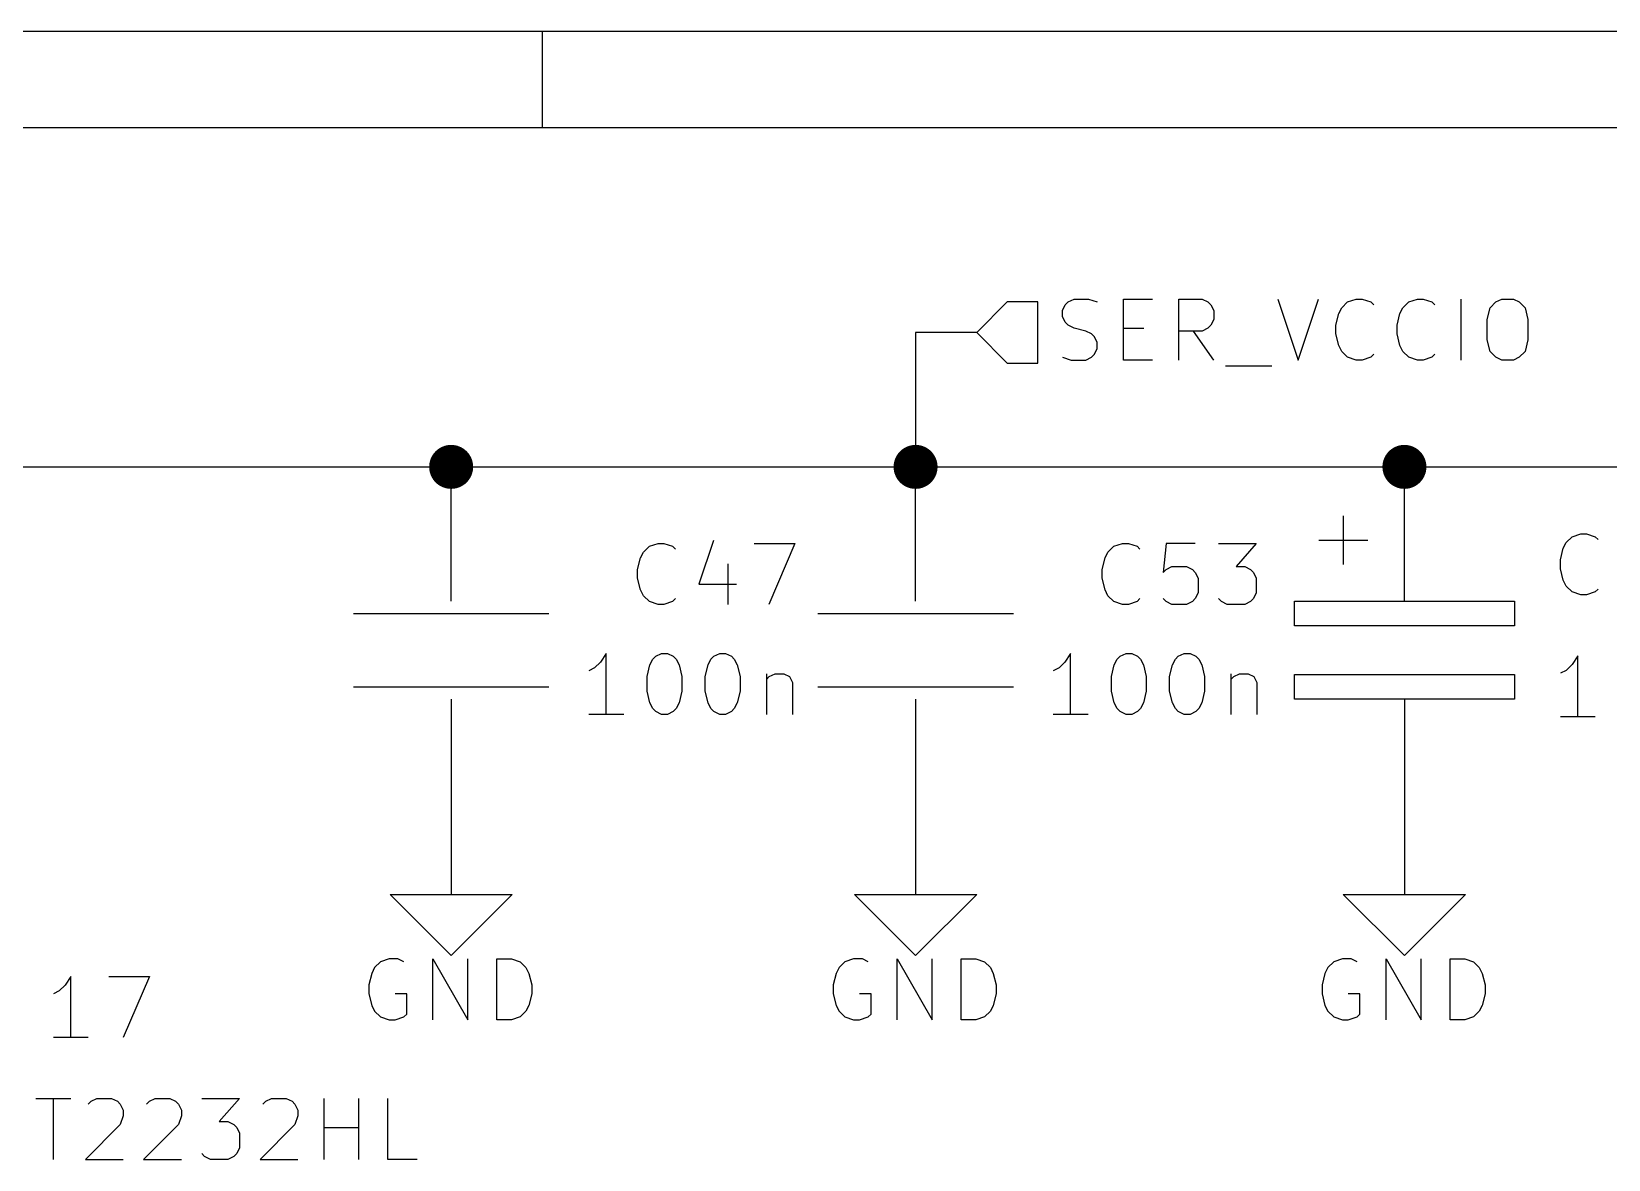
# Model space of a CAD drawing. Extents: x 0.4 to 16.1, y -11.3 to -0.4.
# Drawn here: x 11.787 to 13.077, y -1.317 to -0.394 of the extents above; entities that cross this region are included whole.
import ezdxf

# ---------------------------------------------------------------- set-up
doc = ezdxf.new("R2010")
doc.units = 0
doc.header["$MEASUREMENT"] = 0
for name, color, linetype in [('BROWN2', 54, 'CONTINUOUS'), ('CYAN2', 4, 'CONTINUOUS'), ('GREEN2', 3, 'CONTINUOUS'), ('RED2', 1, 'CONTINUOUS')]:
    doc.layers.add(name, color=color, linetype=linetype)

msp = doc.modelspace()

# ---------------------------------------------------------------- linework, layer by layer
at = {"layer": 'BROWN2', "linetype": 'CONTINUOUS'}
for p, q in [((12.585, -0.615), (12.56, -0.64)), ((12.61, -0.615), (12.585, -0.615)), ((12.61, -0.665), (12.61, -0.615)), ((12.6301, -0.622142), (12.6325, -0.617378)), ((12.6325, -0.617378), (12.6349, -0.615)), ((12.6349, -0.615), (12.6397, -0.612618)), ((12.6397, -0.612618), (12.6516, -0.612618)), ((12.6516, -0.612618), (12.6587, -0.615)), ((12.6801, -0.662618), (12.6801, -0.612618)), ((12.6801, -0.612618), (12.704, -0.612618)), ((12.7254, -0.662618), (12.7254, -0.612618)), ((12.7254, -0.612618), (12.7444, -0.612618)), ((12.7444, -0.612618), (12.7492, -0.615)), ((12.7492, -0.615), (12.7516, -0.617378)), ((12.7516, -0.617378), (12.754, -0.622142)), ((12.8063, -0.612618), (12.823, -0.662618)), ((12.823, -0.662618), (12.8397, -0.612618)), ((12.8587, -0.61976), (12.8635, -0.615)), ((12.8635, -0.615), (12.8706, -0.612618)), ((12.8706, -0.612618), (12.8754, -0.612618)), ((12.8754, -0.612618), (12.8825, -0.615)), ((12.8825, -0.615), (12.8849, -0.617378)), ((12.9087, -0.61976), (12.9135, -0.615)), ((12.9135, -0.615), (12.9206, -0.612618)), ((12.9206, -0.612618), (12.9254, -0.612618)), ((12.9254, -0.612618), (12.9325, -0.615)), ((12.9325, -0.615), (12.9349, -0.617378)), ((12.9563, -0.662618), (12.9563, -0.612618)), ((12.9801, -0.61976), (12.9849, -0.615)), ((12.9849, -0.615), (12.9897, -0.612618)), ((12.9897, -0.612618), (12.9992, -0.612618)), ((12.9992, -0.612618), (13.004, -0.615)), ((13.004, -0.615), (13.0087, -0.61976)), ((12.6301, -0.626902), (12.6301, -0.622142)), ((12.6325, -0.631665), (12.6301, -0.626902)), ((12.6349, -0.634047), (12.6325, -0.631665)), ((12.754, -0.629283), (12.7516, -0.634047)), ((12.754, -0.622142), (12.754, -0.629283)), ((12.854, -0.634047), (12.8563, -0.624524)), ((12.8563, -0.624524), (12.8587, -0.61976)), ((12.904, -0.634047), (12.9063, -0.624524)), ((12.9063, -0.624524), (12.9087, -0.61976)), ((12.9778, -0.629283), (12.9801, -0.61976)), ((12.9778, -0.645949), (12.9778, -0.629283)), ((13.0087, -0.61976), (13.0111, -0.629283)), ((13.0111, -0.629283), (13.0111, -0.645949)), ((12.56, -0.64), (12.585, -0.665)), ((12.6397, -0.636425), (12.6349, -0.634047)), ((12.6492, -0.638807), (12.6397, -0.636425)), ((12.654, -0.641189), (12.6492, -0.638807)), ((12.6563, -0.643571), (12.654, -0.641189)), ((12.6587, -0.648331), (12.6563, -0.643571)), ((12.6801, -0.636425), (12.6968, -0.636425)), ((12.7444, -0.638807), (12.7254, -0.638807)), ((12.754, -0.662618), (12.7373, -0.638807)), ((12.7492, -0.636425), (12.7444, -0.638807)), ((12.7516, -0.634047), (12.7492, -0.636425)), ((12.854, -0.641189), (12.854, -0.634047)), ((12.8563, -0.650713), (12.854, -0.641189)), ((12.904, -0.641189), (12.904, -0.634047)), ((12.9063, -0.650713), (12.904, -0.641189)), ((12.654, -0.660236), (12.6563, -0.657854)), ((12.6563, -0.657854), (12.6587, -0.653094)), ((12.6587, -0.653094), (12.6587, -0.648331)), ((12.8587, -0.655472), (12.8563, -0.650713)), ((12.8635, -0.660236), (12.8587, -0.655472)), ((12.8849, -0.657854), (12.8825, -0.660236)), ((12.9087, -0.655472), (12.9063, -0.650713)), ((12.9135, -0.660236), (12.9087, -0.655472)), ((12.9349, -0.657854), (12.9325, -0.660236)), ((12.9801, -0.655472), (12.9778, -0.645949)), ((12.9849, -0.660236), (12.9801, -0.655472)), ((13.0087, -0.655472), (13.004, -0.660236)), ((13.0111, -0.645949), (13.0087, -0.655472)), ((12.585, -0.665), (12.61, -0.665)), ((12.6301, -0.660236), (12.6373, -0.662618)), ((12.6373, -0.662618), (12.6492, -0.662618)), ((12.6492, -0.662618), (12.654, -0.660236)), ((12.704, -0.662618), (12.6801, -0.662618)), ((12.7635, -0.667378), (12.8016, -0.667378)), ((12.8706, -0.662618), (12.8635, -0.660236)), ((12.8754, -0.662618), (12.8706, -0.662618)), ((12.8825, -0.660236), (12.8754, -0.662618)), ((12.9206, -0.662618), (12.9135, -0.660236)), ((12.9254, -0.662618), (12.9206, -0.662618)), ((12.9325, -0.660236), (12.9254, -0.662618)), ((12.9897, -0.662618), (12.9849, -0.660236)), ((12.9992, -0.662618), (12.9897, -0.662618)), ((13.004, -0.660236), (12.9992, -0.662618))]:
    msp.add_line(p, q, dxfattribs=at)
at = {"layer": 'CYAN2', "linetype": 'CONTINUOUS'}
for p, q in [((12.2922, -0.814996), (12.2993, -0.812614)), ((12.2993, -0.812614), (12.3041, -0.812614)), ((12.3041, -0.812614), (12.3112, -0.814996)), ((12.3446, -0.810232), (12.3326, -0.845945)), ((12.3779, -0.812614), (12.4112, -0.812614)), ((12.4112, -0.812614), (12.3898, -0.862614)), ((12.6722, -0.814996), (12.6793, -0.812614)), ((12.6793, -0.812614), (12.6841, -0.812614)), ((12.6841, -0.812614), (12.6912, -0.814996)), ((12.715, -0.812614), (12.7126, -0.836421)), ((12.7388, -0.812614), (12.715, -0.812614)), ((12.7579, -0.812614), (12.7888, -0.812614)), ((12.7888, -0.812614), (12.7722, -0.831661)), ((13.04, -0.816657), (13.0424, -0.811894)), ((13.0424, -0.811894), (13.0472, -0.807134)), ((13.0472, -0.807134), (13.0543, -0.804752)), ((13.0543, -0.804752), (13.0591, -0.804752)), ((13.0591, -0.804752), (13.0662, -0.807134)), ((13.0662, -0.807134), (13.0686, -0.809512)), ((12.2826, -0.834043), (12.285, -0.82452)), ((12.285, -0.82452), (12.2874, -0.819756)), ((12.2874, -0.819756), (12.2922, -0.814996)), ((12.3112, -0.814996), (12.3136, -0.817374)), ((12.6626, -0.834043), (12.665, -0.82452)), ((12.665, -0.82452), (12.6674, -0.819756)), ((12.6674, -0.819756), (12.6722, -0.814996)), ((12.6912, -0.814996), (12.6936, -0.817374)), ((13.0376, -0.826181), (13.04, -0.816657)), ((12.2826, -0.841185), (12.2826, -0.834043)), ((12.3565, -0.82928), (12.3565, -0.862614)), ((12.6626, -0.841185), (12.6626, -0.834043)), ((12.7126, -0.836421), (12.715, -0.834043)), ((12.715, -0.834043), (12.7198, -0.831661)), ((12.7198, -0.831661), (12.7317, -0.831661)), ((12.7317, -0.831661), (12.7365, -0.834043)), ((12.7365, -0.834043), (12.7388, -0.836421)), ((12.7388, -0.836421), (12.7412, -0.841185)), ((12.7722, -0.831661), (12.7793, -0.831661)), ((12.7793, -0.831661), (12.7841, -0.834043)), ((12.7841, -0.834043), (12.7865, -0.836421)), ((12.7865, -0.836421), (12.7888, -0.841185)), ((13.0376, -0.833323), (13.0376, -0.826181)), ((13.04, -0.842846), (13.0376, -0.833323)), ((12.285, -0.850709), (12.2826, -0.841185)), ((12.2874, -0.855469), (12.285, -0.850709)), ((12.3326, -0.845945), (12.3636, -0.845945)), ((12.665, -0.850709), (12.6626, -0.841185)), ((12.6674, -0.855469), (12.665, -0.850709)), ((12.7412, -0.841185), (12.7412, -0.853091)), ((12.7888, -0.841185), (12.7888, -0.853091)), ((13.0424, -0.847606), (13.04, -0.842846)), ((13.0472, -0.85237), (13.0424, -0.847606)), ((13.0686, -0.849988), (13.0662, -0.85237)), ((12.2922, -0.860232), (12.2874, -0.855469)), ((12.2993, -0.862614), (12.2922, -0.860232)), ((12.3041, -0.862614), (12.2993, -0.862614)), ((12.3112, -0.860232), (12.3041, -0.862614)), ((12.3136, -0.85785), (12.3112, -0.860232)), ((12.6722, -0.860232), (12.6674, -0.855469)), ((12.6793, -0.862614), (12.6722, -0.860232)), ((12.6841, -0.862614), (12.6793, -0.862614)), ((12.6912, -0.860232), (12.6841, -0.862614)), ((12.6936, -0.85785), (12.6912, -0.860232)), ((12.715, -0.860232), (12.7126, -0.85785)), ((12.7198, -0.862614), (12.715, -0.860232)), ((12.7317, -0.862614), (12.7198, -0.862614)), ((12.7365, -0.860232), (12.7317, -0.862614)), ((12.7388, -0.85785), (12.7365, -0.860232)), ((12.7412, -0.853091), (12.7388, -0.85785)), ((12.7603, -0.860232), (12.7579, -0.85785)), ((12.765, -0.862614), (12.7603, -0.860232)), ((12.7793, -0.862614), (12.765, -0.862614)), ((12.7841, -0.860232), (12.7793, -0.862614)), ((12.7865, -0.85785), (12.7841, -0.860232)), ((12.7888, -0.853091), (12.7865, -0.85785)), ((13.0543, -0.854752), (13.0472, -0.85237)), ((13.0591, -0.854752), (13.0543, -0.854752)), ((13.0662, -0.85237), (13.0591, -0.854752)), ((12.2569, -0.902614), (12.2522, -0.909756)), ((12.2569, -0.952614), (12.2569, -0.902614)), ((12.2974, -0.904996), (12.3022, -0.902614)), ((12.3022, -0.902614), (12.3069, -0.902614)), ((12.3069, -0.902614), (12.3117, -0.904996)), ((12.345, -0.904996), (12.3498, -0.902614)), ((12.3498, -0.902614), (12.3546, -0.902614)), ((12.3546, -0.902614), (12.3593, -0.904996)), ((12.6369, -0.902614), (12.6322, -0.909756)), ((12.6369, -0.952614), (12.6369, -0.902614)), ((12.6774, -0.904996), (12.6822, -0.902614)), ((12.6822, -0.902614), (12.6869, -0.902614)), ((12.6869, -0.902614), (12.6917, -0.904996)), ((12.725, -0.904996), (12.7298, -0.902614)), ((12.7298, -0.902614), (12.7346, -0.902614)), ((12.7346, -0.902614), (12.7393, -0.904996)), ((12.2474, -0.91452), (12.2426, -0.916898)), ((12.2522, -0.909756), (12.2474, -0.91452)), ((12.2903, -0.921661), (12.2926, -0.912138)), ((12.2926, -0.912138), (12.295, -0.907374)), ((12.295, -0.907374), (12.2974, -0.904996)), ((12.3117, -0.904996), (12.3141, -0.907374)), ((12.3141, -0.907374), (12.3165, -0.912138)), ((12.3165, -0.912138), (12.3188, -0.921661)), ((12.3379, -0.921661), (12.3403, -0.912138)), ((12.3403, -0.912138), (12.3426, -0.907374)), ((12.3426, -0.907374), (12.345, -0.904996)), ((12.3593, -0.904996), (12.3617, -0.907374)), ((12.3617, -0.907374), (12.3641, -0.912138)), ((12.3641, -0.912138), (12.3665, -0.921661)), ((12.6274, -0.91452), (12.6226, -0.916898)), ((12.6322, -0.909756), (12.6274, -0.91452)), ((12.6703, -0.921661), (12.6726, -0.912138)), ((12.6726, -0.912138), (12.675, -0.907374)), ((12.675, -0.907374), (12.6774, -0.904996)), ((12.6917, -0.904996), (12.6941, -0.907374)), ((12.6941, -0.907374), (12.6965, -0.912138)), ((12.6965, -0.912138), (12.6988, -0.921661)), ((12.7179, -0.921661), (12.7203, -0.912138)), ((12.7203, -0.912138), (12.7226, -0.907374)), ((12.7226, -0.907374), (12.725, -0.904996)), ((12.7393, -0.904996), (12.7417, -0.907374)), ((12.7417, -0.907374), (12.7441, -0.912138)), ((12.7441, -0.912138), (12.7465, -0.921661)), ((13.0472, -0.911772), (13.0424, -0.916535)), ((13.0519, -0.90463), (13.0472, -0.911772)), ((13.0519, -0.95463), (13.0519, -0.90463)), ((12.2903, -0.933567), (12.2903, -0.921661)), ((12.3188, -0.921661), (12.3188, -0.933567)), ((12.3379, -0.933567), (12.3379, -0.921661)), ((12.3665, -0.921661), (12.3665, -0.933567)), ((12.3879, -0.91928), (12.3879, -0.952614)), ((12.3879, -0.924043), (12.3903, -0.921661)), ((12.3903, -0.921661), (12.395, -0.91928)), ((12.395, -0.91928), (12.4022, -0.91928)), ((12.4022, -0.91928), (12.4069, -0.921661)), ((12.4069, -0.921661), (12.4093, -0.926421)), ((12.4093, -0.926421), (12.4093, -0.952614)), ((12.6703, -0.933567), (12.6703, -0.921661)), ((12.6988, -0.921661), (12.6988, -0.933567)), ((12.7179, -0.933567), (12.7179, -0.921661)), ((12.7465, -0.921661), (12.7465, -0.933567)), ((12.7679, -0.91928), (12.7679, -0.952614)), ((12.7679, -0.924043), (12.7703, -0.921661)), ((12.7703, -0.921661), (12.775, -0.91928)), ((12.775, -0.91928), (12.7822, -0.91928)), ((12.7822, -0.91928), (12.7869, -0.921661)), ((12.7869, -0.921661), (12.7893, -0.926421)), ((12.7893, -0.926421), (12.7893, -0.952614)), ((13.0424, -0.916535), (13.0376, -0.918913)), ((12.2926, -0.943091), (12.2903, -0.933567)), ((12.3188, -0.933567), (12.3165, -0.943091)), ((12.3403, -0.943091), (12.3379, -0.933567)), ((12.3665, -0.933567), (12.3641, -0.943091)), ((12.6726, -0.943091), (12.6703, -0.933567)), ((12.6988, -0.933567), (12.6965, -0.943091)), ((12.7203, -0.943091), (12.7179, -0.933567)), ((12.7465, -0.933567), (12.7441, -0.943091)), ((12.2712, -0.952614), (12.2426, -0.952614)), ((12.295, -0.94785), (12.2926, -0.943091)), ((12.2974, -0.950232), (12.295, -0.94785)), ((12.3022, -0.952614), (12.2974, -0.950232)), ((12.3069, -0.952614), (12.3022, -0.952614)), ((12.3117, -0.950232), (12.3069, -0.952614)), ((12.3141, -0.94785), (12.3117, -0.950232)), ((12.3165, -0.943091), (12.3141, -0.94785)), ((12.3426, -0.94785), (12.3403, -0.943091)), ((12.345, -0.950232), (12.3426, -0.94785)), ((12.3498, -0.952614), (12.345, -0.950232)), ((12.3546, -0.952614), (12.3498, -0.952614)), ((12.3593, -0.950232), (12.3546, -0.952614)), ((12.3617, -0.94785), (12.3593, -0.950232)), ((12.3641, -0.943091), (12.3617, -0.94785)), ((12.6512, -0.952614), (12.6226, -0.952614)), ((12.675, -0.94785), (12.6726, -0.943091)), ((12.6774, -0.950232), (12.675, -0.94785)), ((12.6822, -0.952614), (12.6774, -0.950232)), ((12.6869, -0.952614), (12.6822, -0.952614)), ((12.6917, -0.950232), (12.6869, -0.952614)), ((12.6941, -0.94785), (12.6917, -0.950232)), ((12.6965, -0.943091), (12.6941, -0.94785)), ((12.7226, -0.94785), (12.7203, -0.943091)), ((12.725, -0.950232), (12.7226, -0.94785)), ((12.7298, -0.952614), (12.725, -0.950232)), ((12.7346, -0.952614), (12.7298, -0.952614)), ((12.7393, -0.950232), (12.7346, -0.952614)), ((12.7417, -0.94785), (12.7393, -0.950232)), ((12.7441, -0.943091), (12.7417, -0.94785)), ((13.0662, -0.95463), (13.0376, -0.95463)), ((12.0674, -1.15976), (12.065, -1.16452)), ((12.0722, -1.155), (12.0674, -1.15976)), ((12.0793, -1.15261), (12.0722, -1.155)), ((12.0865, -1.15261), (12.0793, -1.15261)), ((12.0912, -1.155), (12.0865, -1.15261)), ((12.115, -1.20261), (12.115, -1.15261)), ((12.115, -1.15261), (12.1436, -1.20261)), ((12.1436, -1.20261), (12.1436, -1.15261)), ((12.1674, -1.20261), (12.1674, -1.15261)), ((12.1674, -1.15261), (12.1793, -1.15261)), ((12.1793, -1.15261), (12.1865, -1.155)), ((12.1865, -1.155), (12.1912, -1.15976)), ((12.1912, -1.15976), (12.1936, -1.16452)), ((12.4474, -1.15976), (12.445, -1.16452)), ((12.4522, -1.155), (12.4474, -1.15976)), ((12.4593, -1.15261), (12.4522, -1.155)), ((12.4665, -1.15261), (12.4593, -1.15261)), ((12.4712, -1.155), (12.4665, -1.15261)), ((12.495, -1.20261), (12.495, -1.15261)), ((12.495, -1.15261), (12.5236, -1.20261)), ((12.5236, -1.20261), (12.5236, -1.15261)), ((12.5474, -1.20261), (12.5474, -1.15261)), ((12.5474, -1.15261), (12.5593, -1.15261)), ((12.5593, -1.15261), (12.5665, -1.155)), ((12.5665, -1.155), (12.5712, -1.15976)), ((12.5712, -1.15976), (12.5736, -1.16452)), ((12.8474, -1.15976), (12.845, -1.16452)), ((12.8522, -1.155), (12.8474, -1.15976)), ((12.8593, -1.15261), (12.8522, -1.155)), ((12.8665, -1.15261), (12.8593, -1.15261)), ((12.8712, -1.155), (12.8665, -1.15261)), ((12.895, -1.20261), (12.895, -1.15261)), ((12.895, -1.15261), (12.9236, -1.20261)), ((12.9236, -1.20261), (12.9236, -1.15261)), ((12.9474, -1.20261), (12.9474, -1.15261)), ((12.9474, -1.15261), (12.9593, -1.15261)), ((12.9593, -1.15261), (12.9665, -1.155)), ((12.9665, -1.155), (12.9712, -1.15976)), ((12.9712, -1.15976), (12.9736, -1.16452)), ((11.8141, -1.17409), (11.8093, -1.17886)), ((11.8188, -1.16695), (11.8141, -1.17409)), ((11.8188, -1.21695), (11.8188, -1.16695)), ((11.8498, -1.16695), (11.8831, -1.16695)), ((11.8831, -1.16695), (11.8617, -1.21695)), ((12.065, -1.16452), (12.0626, -1.17404)), ((12.0626, -1.17404), (12.0626, -1.18119)), ((12.1936, -1.16452), (12.196, -1.17404)), ((12.196, -1.17404), (12.196, -1.18119)), ((12.445, -1.16452), (12.4426, -1.17404)), ((12.4426, -1.17404), (12.4426, -1.18119)), ((12.5736, -1.16452), (12.576, -1.17404)), ((12.576, -1.17404), (12.576, -1.18119)), ((12.845, -1.16452), (12.8426, -1.17404)), ((12.8426, -1.17404), (12.8426, -1.18119)), ((12.9736, -1.16452), (12.976, -1.17404)), ((12.976, -1.17404), (12.976, -1.18119)), ((11.8093, -1.17886), (11.8045, -1.18124)), ((12.0626, -1.18119), (12.065, -1.19071)), ((12.0936, -1.18119), (12.0841, -1.18119)), ((12.0936, -1.19785), (12.0936, -1.18119)), ((12.196, -1.18119), (12.1936, -1.19071)), ((12.4426, -1.18119), (12.445, -1.19071)), ((12.4736, -1.18119), (12.4641, -1.18119)), ((12.4736, -1.19785), (12.4736, -1.18119)), ((12.576, -1.18119), (12.5736, -1.19071)), ((12.8426, -1.18119), (12.845, -1.19071)), ((12.8736, -1.18119), (12.8641, -1.18119)), ((12.8736, -1.19785), (12.8736, -1.18119)), ((12.976, -1.18119), (12.9736, -1.19071)), ((12.065, -1.19071), (12.0674, -1.19547)), ((12.0674, -1.19547), (12.0722, -1.20023)), ((12.0912, -1.20023), (12.0936, -1.19785)), ((12.1912, -1.19547), (12.1865, -1.20023)), ((12.1936, -1.19071), (12.1912, -1.19547)), ((12.445, -1.19071), (12.4474, -1.19547)), ((12.4474, -1.19547), (12.4522, -1.20023)), ((12.4712, -1.20023), (12.4736, -1.19785)), ((12.5712, -1.19547), (12.5665, -1.20023)), ((12.5736, -1.19071), (12.5712, -1.19547)), ((12.845, -1.19071), (12.8474, -1.19547)), ((12.8474, -1.19547), (12.8522, -1.20023)), ((12.8712, -1.20023), (12.8736, -1.19785)), ((12.9712, -1.19547), (12.9665, -1.20023)), ((12.9736, -1.19071), (12.9712, -1.19547)), ((12.0722, -1.20023), (12.0793, -1.20261)), ((12.0793, -1.20261), (12.0841, -1.20261)), ((12.0841, -1.20261), (12.0912, -1.20023)), ((12.1793, -1.20261), (12.1674, -1.20261)), ((12.1865, -1.20023), (12.1793, -1.20261)), ((12.4522, -1.20023), (12.4593, -1.20261)), ((12.4593, -1.20261), (12.4641, -1.20261)), ((12.4641, -1.20261), (12.4712, -1.20023)), ((12.5593, -1.20261), (12.5474, -1.20261)), ((12.5665, -1.20023), (12.5593, -1.20261)), ((12.8522, -1.20023), (12.8593, -1.20261)), ((12.8593, -1.20261), (12.8641, -1.20261)), ((12.8641, -1.20261), (12.8712, -1.20023)), ((12.9593, -1.20261), (12.9474, -1.20261)), ((12.9665, -1.20023), (12.9593, -1.20261)), ((11.8331, -1.21695), (11.8045, -1.21695)), ((11.7902, -1.26683), (11.8188, -1.26683)), ((11.8045, -1.31683), (11.8045, -1.26683)), ((11.8331, -1.27159), (11.8355, -1.26921)), ((11.8355, -1.26921), (11.8402, -1.26683)), ((11.8402, -1.26683), (11.8521, -1.26683)), ((11.8521, -1.26683), (11.8569, -1.26921)), ((11.8569, -1.26921), (11.8593, -1.27159)), ((11.8593, -1.27159), (11.8617, -1.27635)), ((11.8617, -1.27635), (11.8617, -1.28111)), ((11.8807, -1.27159), (11.8831, -1.26921)), ((11.8831, -1.26921), (11.8879, -1.26683)), ((11.8879, -1.26683), (11.8998, -1.26683)), ((11.8998, -1.26683), (11.9045, -1.26921)), ((11.9045, -1.26921), (11.9069, -1.27159)), ((11.9069, -1.27159), (11.9093, -1.27635)), ((11.9093, -1.27635), (11.9093, -1.28111)), ((11.926, -1.26683), (11.9569, -1.26683)), ((11.9569, -1.26683), (11.9402, -1.28588)), ((11.976, -1.27159), (11.9783, -1.26921)), ((11.9783, -1.26921), (11.9831, -1.26683)), ((11.9831, -1.26683), (11.995, -1.26683)), ((11.995, -1.26683), (11.9998, -1.26921)), ((11.9998, -1.26921), (12.0021, -1.27159)), ((12.0021, -1.27159), (12.0045, -1.27635)), ((12.0045, -1.27635), (12.0045, -1.28111)), ((12.026, -1.31683), (12.026, -1.26683)), ((12.0545, -1.31683), (12.0545, -1.26683)), ((12.0783, -1.31683), (12.0783, -1.26683)), ((11.8593, -1.28826), (11.8307, -1.31683)), ((11.8617, -1.28111), (11.8593, -1.28826)), ((11.9069, -1.28826), (11.8783, -1.31683)), ((11.9093, -1.28111), (11.9069, -1.28826)), ((11.9402, -1.28588), (11.9474, -1.28588)), ((11.9474, -1.28588), (11.9521, -1.28826)), ((11.9521, -1.28826), (11.9545, -1.29064)), ((12.0021, -1.28826), (11.9736, -1.31683)), ((12.0045, -1.28111), (12.0021, -1.28826)), ((11.9545, -1.29064), (11.9569, -1.2954)), ((11.9569, -1.2954), (11.9569, -1.30731)), ((12.026, -1.29064), (12.0545, -1.29064)), ((11.9283, -1.31445), (11.926, -1.31207)), ((11.9331, -1.31683), (11.9283, -1.31445)), ((11.9521, -1.31445), (11.9474, -1.31683)), ((11.9545, -1.31207), (11.9521, -1.31445)), ((11.9569, -1.30731), (11.9545, -1.31207)), ((11.8307, -1.31683), (11.8617, -1.31683)), ((11.8783, -1.31683), (11.9093, -1.31683)), ((11.9474, -1.31683), (11.9331, -1.31683)), ((11.9736, -1.31683), (12.0045, -1.31683)), ((12.1021, -1.31683), (12.0783, -1.31683))]:
    msp.add_line(p, q, dxfattribs=at)
at = {"layer": 'GREEN2', "linetype": 'CONTINUOUS'}
for p, q in [((12.51, -0.64), (12.51, -0.75)), ((12.56, -0.64), (12.51, -0.64)), ((11.56, -0.75), (12.13, -0.75)), ((12.13, -0.75), (12.51, -0.75)), ((12.51, -0.75), (12.91, -0.75)), ((12.91, -0.75), (13.7, -0.75))]:
    msp.add_line(p, q, dxfattribs=at)
at = {"layer": 'GREEN2', "const_width": 0.018}
for points in [[(12.121, -0.75, 1), (12.139, -0.75, 1)], [(12.501, -0.75, 1), (12.519, -0.75, 1)], [(12.901, -0.75, 1), (12.919, -0.75, 1)]]:
    msp.add_lwpolyline(points, format="xyb", close=True, dxfattribs=at)
at = {"layer": 'RED2', "linetype": 'CONTINUOUS'}
for p, q in [((16.1413, -0.393701), (0.393701, -0.393701)), ((12.2047, -0.472441), (12.2047, -0.393701)), ((16.0626, -0.472441), (0.472441, -0.472441)), ((12.13, -0.86), (12.13, -0.75)), ((12.51, -0.86), (12.51, -0.75)), ((12.91, -0.86), (12.91, -0.75)), ((12.86, -0.79), (12.86, -0.83)), ((12.84, -0.81), (12.88, -0.81)), ((12.82, -0.88), (12.82, -0.86)), ((12.82, -0.86), (13, -0.86)), ((13, -0.86), (13, -0.88)), ((12.05, -0.87), (12.21, -0.87)), ((12.43, -0.87), (12.59, -0.87)), ((13, -0.88), (12.82, -0.88)), ((12.82, -0.94), (12.82, -0.92)), ((12.82, -0.92), (13, -0.92)), ((13, -0.92), (13, -0.94)), ((12.05, -0.93), (12.21, -0.93)), ((12.13, -0.94), (12.13, -1.05)), ((12.43, -0.93), (12.59, -0.93)), ((12.51, -0.94), (12.51, -1.05)), ((13, -0.94), (12.82, -0.94)), ((12.91, -0.94), (12.91, -1.05)), ((12.13, -1.05), (12.13, -1.1)), ((12.51, -1.05), (12.51, -1.1)), ((12.91, -1.05), (12.91, -1.1)), ((12.13, -1.15), (12.08, -1.1)), ((12.08, -1.1), (12.13, -1.1)), ((12.13, -1.1), (12.18, -1.1)), ((12.18, -1.1), (12.13, -1.15)), ((12.51, -1.15), (12.46, -1.1)), ((12.46, -1.1), (12.51, -1.1)), ((12.51, -1.1), (12.56, -1.1)), ((12.56, -1.1), (12.51, -1.15)), ((12.91, -1.15), (12.86, -1.1)), ((12.86, -1.1), (12.91, -1.1)), ((12.91, -1.1), (12.96, -1.1)), ((12.96, -1.1), (12.91, -1.15))]:
    msp.add_line(p, q, dxfattribs=at)

doc.saveas('drawing.dxf')
